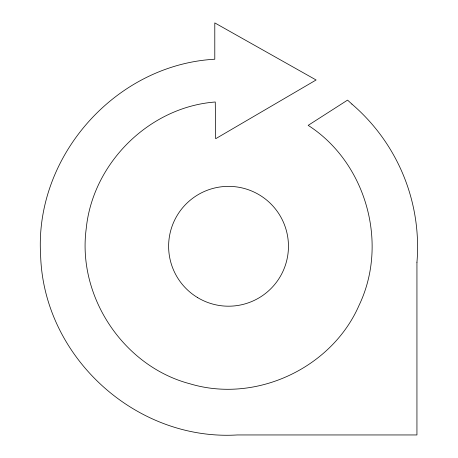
<?xml version="1.0" encoding="UTF-8"?>
<svg xmlns="http://www.w3.org/2000/svg" width="458" height="458" viewBox="0 0 458 458"><rect width="100%" height="100%" fill="white"/><g stroke="black" fill="none" stroke-linecap="round" stroke-linejoin="round"><path stroke-width="0.69" d="M351.904 104.081L347.565 100.113L308.171 125.36C366.016 162.51 388.79 243.227 359.124 305.194C331.787 368.106 255.827 403.584 190.076 383.821C123.586 366.423 77.093 296.635 86.23 228.588C92.745 163.019 149.428 106.932 215.271 102.002L215.678 138.711L316.106 79.984L214.791 22.9L214.791 59.225C115.771 64.641 34.442 156.184 40.613 255.152C43.447 356.897 135.786 441.1 237.301 434.951L416.94 434.951L416.94 262.216M351.899 104.092A188.141 188.141 0 0 1 416.963 262.216M197.633 297.614A59.918 59.918 0 0 0 288.443 247.383A59.918 59.918 0 0 0 199.533 193.854A59.918 59.918 0 0 0 197.633 297.614"/></g></svg>
